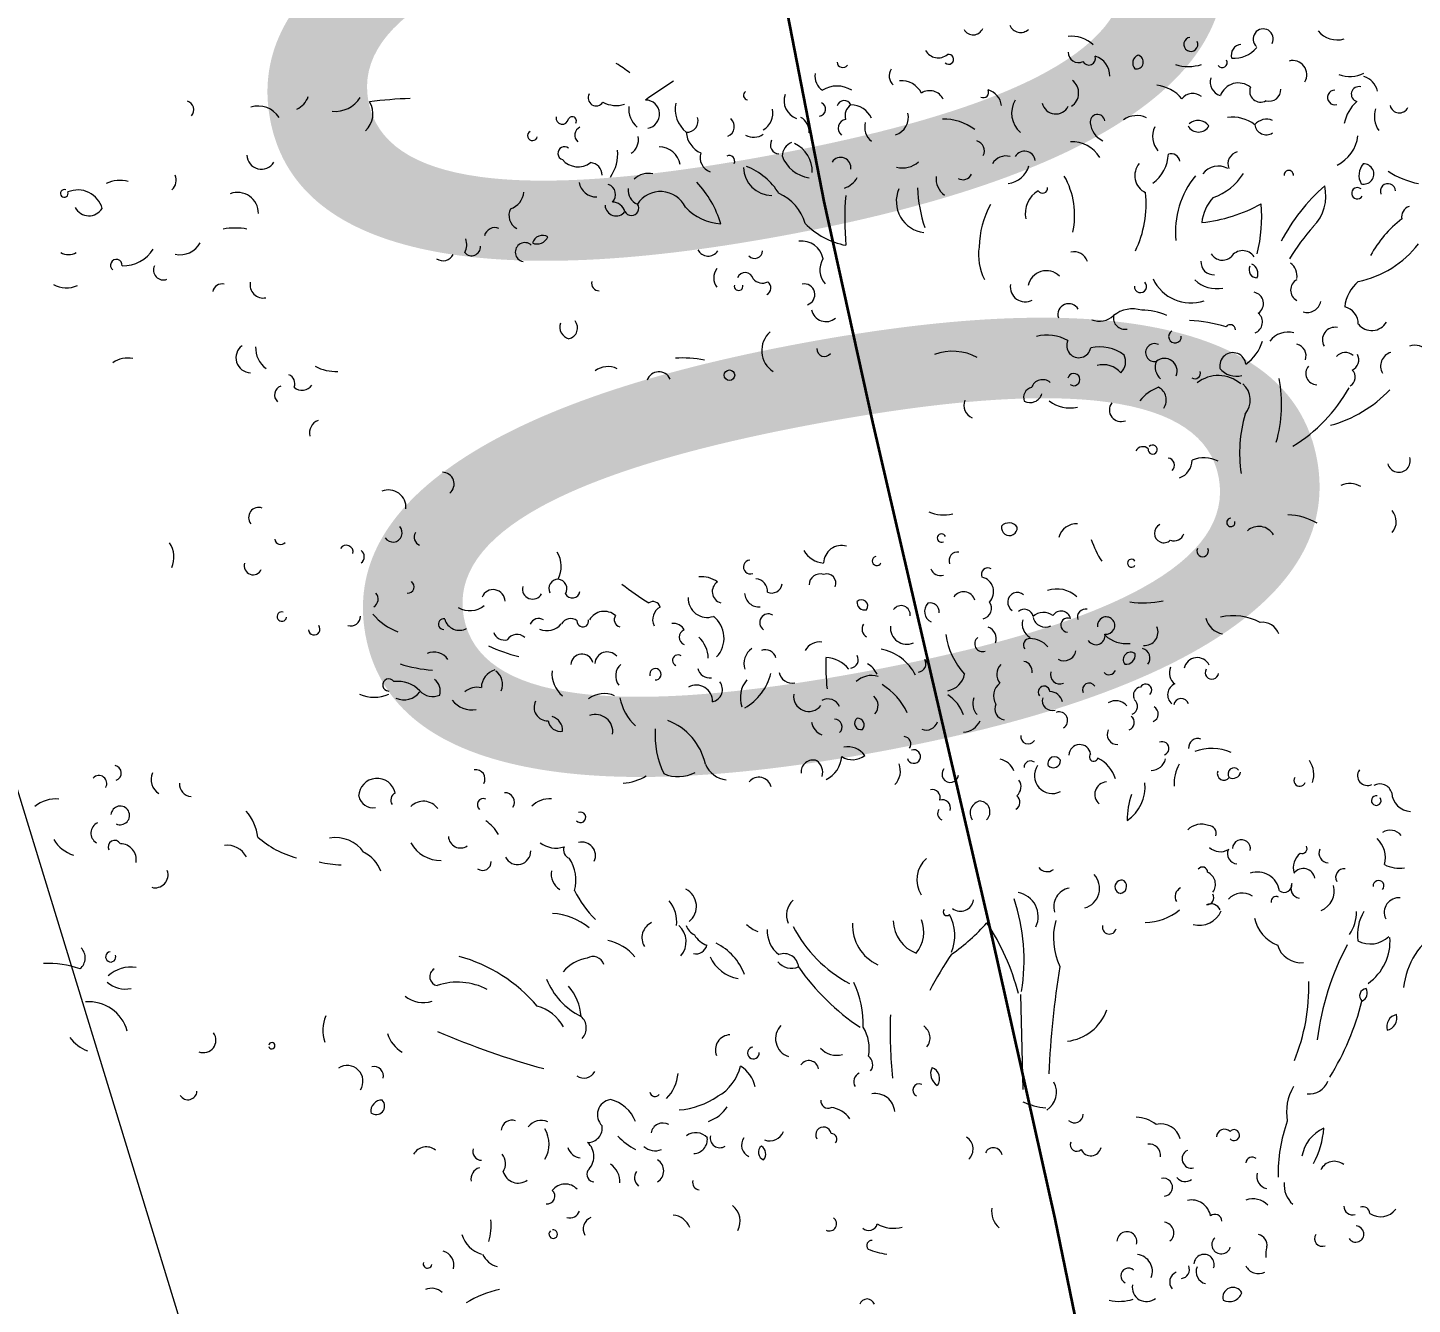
# Model space of a CAD drawing. Header units: millimetres. Extents: x 563604 to 809435, y 2337 to 1331933.
# Drawn here: x 730798 to 732283, y 1268091 to 1269460 of the extents above; entities that cross this region are included whole.
import ezdxf

# ---------------------------------------------------------------- set-up
doc = ezdxf.new("R2010")
doc.units = ezdxf.units.MM
for name, color, linetype, lineweight in [('A-ANNO-DIMS', 211, 'Continuous', 9), ('A-ANNO-DIMS-340', 211, 'Continuous', 9), ('DM CAI-1', 9, 'Continuous', 35), ('ks_caytram-1', 253, 'Continuous', 9), ('MUONG DAT-1', 253, 'Continuous', 9), ('NCD', 7, 'Continuous', 9), ('NCV_TKCS_HIEN TRANG_251226_dwg-1', 253, 'Continuous', 9)]:
    doc.layers.add(name, color=color, linetype=linetype, lineweight=lineweight)
doc.styles.add('Arial_2', font='arial_0.ttf', dxfattribs={"width": 0.9, "height": 1360})
doc.styles.add('Tahoma', font='tahoma_0.ttf', dxfattribs={"width": 0.75, "height": 1000.213374})
doc.dimstyles.new('1_Dim_chi_tiet_khu_đất_1', dxfattribs={"dimscale": 304.8, "dimtxt": 1387.552784, "dimasz": 1.338583, "dimexe": 1.115486, "dimexo": 0.0625, "dimgap": 0.111549, "dimtad": 1, "dimdec": 0, "dimrnd": 5, "dimzin": 0, "dimdsep": 46, "dimtxsty": 'Arial_2', "dimblk1": 'OBLIQUE', "dimblk2": 'OBLIQUE', "dimsah": 1, "dimcen": 0.09, "dimdle": 1.115486, "dimazin": 0, "dimtfac": 1, "dimtdec": 4, "dimtix": 1, "dimtmove": 0, "dimatfit": 3, "dimfxl": 3.346457, "dimfxlon": 1, "dimtvp": 1, "dimtolj": 1, "dimtzin": 0, "dimarcsym": 2})

# ---------------------------------------------------------------- blocks, each defined once
blk = doc.blocks.new('NCV_TKCS_HIEN TRANG_251226_dwg_CX-2645538-TỔNG THỂ_HIỆN TRẠNG KHU ĐẤT')
at = {"layer": 'ks_caytram-1'}
blk.add_line((724156.2, 1293976), (724158.7, 1293874.3), dxfattribs=at)
blk.add_circle((723844.2, 1294640.3), 5.66, dxfattribs=at)
for centre, radius, start, end in [((724105.5, 1295016.4), 11.1, 208.6471, 337.9811), ((724156.4, 1295020.3), 12.4, 201.7871, 313.4261), ((724211.5, 1294971), 32.8, 46.2071, 97.1929), ((724339, 1294995.2), 7.57, 96.8711, 23.9061), ((724416.6, 1295001), 10.8, 333.5701, 229.3201), ((724496.1, 1295026.3), 26.4, 218.7001, 286.0801), ((724068, 1294996.3), 15.6, 209.4331, 309.2701), ((724393.7, 1294983.7), 11.4, 94.5701, 196.3101), ((724385.3, 1295012), 31.7, 265.4751, 320.0371), ((723681, 1294898.3), 86.9, 49.6061, 61.2721), ((723965.8, 1294976.5), 6.21, 183.6601, 323.2101), ((724079.3, 1294979.1), 5.28, 226.7661, 105.434), ((724218.5, 1294986.7), 11, 179.6751, 295.1231), ((724229.5, 1294980.3), 7.3, 208.7641, 16.7461), ((724230, 1294961.2), 22.2, 0.055, 72.985), ((724285.7, 1294975.2), 9.06, 111.8231, 222.4571), ((724280.6, 1294976.3), 7.45, 257.462, 76.818), ((724336.4, 1295016.1), 44.7, 251.9271, 288.3431), ((724372.7, 1294975.6), 5.27, 214.0411, 30.2391), ((724448.2, 1294962.7), 15.1, 329.0171, 104.993), ((723953.3, 1294960.7), 17.4, 169.6981, 237.8311), ((724028, 1294961.3), 12.6, 145.4801, 229.9781), ((724375.1, 1294954.8), 15.3, 163.3251, 252.7421), ((724509.9, 1294994.3), 33.6, 249.0231, 296.0201), ((724518.2, 1294940.1), 21.6, 13.43, 72.597), ((724064.5, 1294504.8), 530.8, 121.8686, 125.7812), ((723864.1, 1294940.6), 4.88, 123.4911, 264.8541), ((723959.7, 1294920.9), 29.6, 58.2441, 122.0259), ((724028.7, 1294932.4), 23.8, 25.8751, 94.9068), ((724058.9, 1294929.3), 16.2, 25.3631, 123.0156), ((724116.3, 1294943.8), 5.84, 244.0581, 26.2091), ((724115.6, 1294926.5), 20.7, 8.7031, 73.398), ((724201.7, 1294943), 17, 302.8131, 52.8761), ((724298.2, 1294911.1), 40.4, 39.506, 83.8789), ((724390, 1294933.2), 20.6, 51.0211, 160.0935), ((724413.8, 1294944.9), 11.7, 158.0211, 300.4211), ((724423.2, 1294946.5), 12.2, 253.7911, 2.7921), ((724493.6, 1294938.2), 7.96, 90.8571, 285.6721), ((724519.2, 1294941.7), 8.13, 74.4601, 253.9191), ((723259.9, 1294925), 9.74, 319.534, 72.627), ((723338.8, 1294902.5), 26.5, 32.4091, 107.2159), ((723371.1, 1294946.2), 22.4, 293.7081, 341.5391), ((723421.4, 1294954.9), 31.6, 263.8771, 327.8131), ((723436.5, 1294920.7), 25.3, 313.3451, 30.6651), ((723516.7, 1294472.7), 464.6, 91.8395, 97.2283), ((723701.2, 1294937.7), 8.53, 149.7621, 327.2941), ((723722.8, 1294961.3), 31.7, 242.8891, 286.4981), ((723760.9, 1294925.6), 24.7, 172.8581, 231.0141), ((723754.1, 1294920.3), 15.2, 279.1731, 89.5688), ((723818.4, 1294926), 32.4, 168.9711, 230.6071), ((723922.8, 1294934.7), 20.1, 160.6951, 250.6951), ((723939.7, 1294925.6), 7.64, 277.4181, 65.3591), ((723967.2, 1294927.1), 7.77, 24.9841, 164.0852), ((723982.5, 1294918.6), 14.4, 125.2501, 195.7141), ((723974.1, 1294905.7), 24.7, 24.445, 89.7772), ((724174.3, 1294921.4), 27.5, 149.6131, 228.9821), ((724194.2, 1294935.5), 15, 193.4781, 333.1061), ((724341, 1294927.6), 14.9, 50.3901, 141.8975), ((724545.1, 1294902.3), 42.3, 131.7773, 169.003), ((724562.6, 1294931.9), 10.2, 193.6891, 333.1631), ((723664.9, 1294916.3), 6.79, 171.0601, 350.2861), ((723675.6, 1294913.1), 4.5, 328.4171, 152.3601), ((723798.4, 1294913.1), 12.2, 267.2501, 16.7051), ((723837.9, 1294907.1), 11.5, 293.2851, 46.9681), ((723870.1, 1294921.4), 20.7, 299.7351, 12.0801), ((723911.9, 1294901.4), 17.8, 355.9241, 60.4921), ((723970.4, 1294905.3), 9.57, 100.3261, 230.0821), ((724016.1, 1294917.1), 20, 287.9131, 12.8681), ((724073.7, 1294859), 56, 53.2861, 91.2271), ((724238.9, 1294912), 7.9, 8.4821, 188.0521), ((724281.1, 1294894.3), 24.5, 65.1501, 125.5112), ((724346.7, 1294898.6), 14.9, 38.3711, 129.8787), ((724383.6, 1294877.7), 39.4, 52.6431, 97.4886), ((724420.2, 1294898.3), 16.6, 67.3731, 139.3805), ((724563.2, 1294918), 27.4, 162.6671, 213.8611), ((723633, 1294897.2), 5.23, 121.2501, 347.9461), ((723687.5, 1294897.8), 9.24, 113.2681, 230.7401), ((723824.2, 1294902.8), 26.4, 184.1001, 246.1541), ((723870.1, 1294913.1), 17.6, 240.7941, 306.2101), ((724008.4, 1294906.5), 19.2, 165.0271, 232.1141), ((724254.4, 1294913.1), 23.4, 185.5311, 245.1761), ((724322, 1294896.4), 24, 154.8381, 220.2951), ((724347.2, 1294913.7), 12.6, 208.0031, 332.2671), ((724419.9, 1294910.6), 12.4, 187.3271, 302.5411), ((723667.3, 1294878.3), 7.1, 51.6591, 251.3911), ((723729.3, 1294893.1), 17.4, 302.4351, 10.5761), ((723768.7, 1294862.4), 22.9, 9.898, 89.6426), ((723897.6, 1294887.3), 9.57, 148.9121, 267.9581), ((723918.5, 1294873.9), 18, 116.0026, 174.8774), ((723899.6, 1294858.7), 33.4, 358.2001, 64.5971), ((724106.9, 1294881.2), 10.7, 330.597, 76.071), ((724211.9, 1294856.6), 34.1, 30.6591, 93.2549), ((724478.5, 1294901.6), 39.9, 295.8001, 353.3941), ((723342.3, 1294877), 15.7, 182.1741, 327.9601), ((723681.8, 1294885.8), 22, 220.2121, 307.3771), ((723681.2, 1294877.7), 43.2, 324.6901, 5.4431), ((723828.7, 1294873.7), 16, 161.9831, 251.4191), ((723844, 1294870.1), 5.84, 334.0601, 116.2105), ((723934.8, 1294888.3), 36.5, 200.4711, 261.9441), ((723963.4, 1294862.8), 11.1, 351.5401, 146.2302), ((724029.6, 1294889.7), 27, 256.9621, 310.0921), ((724140.7, 1294858.8), 16.7, 74.6391, 150.3893), ((724160.6, 1294869.1), 11.5, 7.3621, 149.1325), ((724273.4, 1294879.6), 41.6, 306.6961, 357.2171), ((724317.5, 1294868), 9.9, 10.3021, 105.0235), ((724392.1, 1294867.1), 13.3, 104.9581, 202.1821), ((723237.7, 1294849.3), 13.2, 310.7311, 25.3501), ((723694.1, 1294855), 13.4, 359.807, 85.4852), ((723757.2, 1294835.3), 21.5, 76.6041, 134.7135), ((723889.8, 1294863.5), 30.4, 180.6571, 269.6131), ((723836.3, 1294797.4), 71.8, 31.82, 68.476), ((724086.8, 1294850.8), 21, 172.5631, 235.6321), ((724094.6, 1294860.3), 10.3, 239.7091, 334.7691), ((724139.9, 1294872.2), 26.5, 276.8991, 344.1011), ((724129.8, 1294812), 84.6, 347.4501, 29.6741), ((724299.1, 1294854.4), 20.2, 139.7301, 244.7301), ((724416.3, 1294794.4), 93.8, 140.3911, 185.8031), ((724368.6, 1294843.1), 21.5, 62.2841, 141.5218), ((724341.6, 1294890.9), 63.8, 289.6511, 327.4561), ((724444, 1294854.9), 5.05, 354.4941, 185.7761), ((724537.9, 1294854.7), 18.6, 139.1751, 209.0781), ((724524.5, 1294856.1), 10.8, 254.4951, 93.7583), ((724601.3, 1294936.3), 92.3, 236.7081, 258.6021), ((723130.8, 1294835.3), 4.09, 67.8491, 22.4211), ((723145.3, 1294811.8), 27.2, 15.4551, 113.0828), ((723190.6, 1294816.1), 33.2, 74.7771, 116.3763), ((723701.5, 1294850.4), 18.9, 190.0731, 271.2531), ((723710.8, 1294834.1), 11.3, 314.018, 72.733), ((723751.8, 1294838.9), 16.4, 174.6291, 247.5671), ((723726.6, 1294769.9), 113.2, 16.8731, 43.1951), ((723959.4, 1294864.6), 25, 289.4911, 330.3901), ((724056.9, 1294826.8), 33.8, 156.9371, 262.8231), ((724188.2, 1294845.8), 142.4, 181.8611, 199.2841), ((724180, 1294841.1), 5.46, 212.5131, 4.6271), ((724618.5, 1294688), 206.4, 131.1993, 152.2803), ((724436.8, 1294832.6), 47, 315.5731, 13.1941), ((724517.6, 1294835.5), 6.06, 48.9271, 327.6031), ((724550.4, 1294837.6), 8.11, 2.5721, 201.8881), ((723316.7, 1294814.1), 22.3, 359.3041, 110.6981), ((723603.3, 1294838.5), 20.5, 286.8101, 355.2721), ((723719, 1294812.3), 13.6, 15.2611, 91.2716), ((723770.3, 1294807.7), 29.6, 25.8201, 146.9871), ((723877, 1294789.4), 50.2, 15.698, 66.099), ((724290.5, 1294807.2), 322.7, 175.3711, 184.8991), ((724189.4, 1294814), 28, 120.0221, 192.3231), ((724174.1, 1294824.4), 117, 334.2551, 5.7651), ((724394.6, 1294800.2), 44, 135.9157, 175.1071), ((724332.9, 1294970.4), 167.4, 276.1581, 299.1631), ((724251.3, 1294810.4), 163.7, 345.9171, 4.8261), ((723157.3, 1294828.1), 16.8, 208.2381, 327.6251), ((723623.9, 1294811.9), 16.2, 154.3931, 240.9281), ((723722.7, 1294823.1), 11.9, 182.7961, 322.4251), ((723739.1, 1294819.4), 7.77, 206.6451, 34.1361), ((723838, 1294858.8), 56.1, 222.9891, 266.8791), ((724212.3, 1294775.6), 100.4, 151.4601, 178.7729), ((724576.7, 1294810.2), 11.7, 108.1801, 191.5781), ((723314.1, 1294723.4), 74.8, 80.2478, 100.0224), ((723592.6, 1294787), 11.6, 67.6221, 165.7813), ((723985.1, 1294862.2), 84.1, 224.7401, 258.9291), ((724640.9, 1294647.1), 228.9, 138.1588, 148.9664), ((724641.8, 1294708.7), 125.3, 127.6781, 151.3893), ((723255.1, 1294793.8), 24.3, 257.4351, 332.0831), ((723546.1, 1294780.3), 16.4, 329.4391, 22.0341), ((723624.8, 1294772.2), 10.3, 48.3921, 258.7481), ((723644, 1294778.6), 11.7, 61.7421, 162.1313), ((723637.8, 1294793.9), 12.8, 246.9371, 336.9371), ((723921.6, 1294760.9), 23.3, 10.2881, 97.0428), ((724495.4, 1294849.8), 111.5, 281.9791, 321.9471), ((723135.3, 1294786.1), 16.4, 239.3721, 300.8981), ((723186.6, 1294758.2), 6.29, 355.0201, 233.1781), ((723193.8, 1294796.1), 38.4, 268.6031, 327.8121), ((723537.1, 1294775.1), 12.1, 234.8761, 333.4651), ((723567.6, 1294777.9), 9.45, 219.2561, 4.6181), ((723821.3, 1294780.4), 12.3, 207.2921, 326.9511), ((723871.2, 1294774), 8.4, 223.4461, 358.8981), ((723963.7, 1294753.2), 22.6, 148.3451, 221.4511), ((724170.1, 1294769.5), 58.8, 171.9431, 206.6511), ((724213.6, 1294757.5), 15.3, 18.6661, 102.8878), ((724372.9, 1294777.6), 13.9, 210.7751, 311.5531), ((724394.5, 1294759.3), 14.6, 32.7741, 147.4956), ((723237, 1294753.1), 10.6, 154.2331, 291.4561), ((723844.1, 1294744.7), 16.8, 143.4551, 216.8151), ((723861.1, 1294741.7), 8.76, 12.9891, 159.6509), ((724184, 1294732.5), 19.9, 45.3741, 168.2938), ((724363.2, 1294761.5), 13.4, 175.3711, 274.8991), ((724409.8, 1294753.3), 8.42, 152.7491, 272.4631), ((724399.9, 1294749.3), 11.1, 336.8321, 65.5151), ((724436.5, 1294747.1), 16.4, 348.6741, 55.1961), ((723133.2, 1294764.8), 30.7, 242.9291, 292.3641), ((723299.7, 1294728.4), 9.77, 74.4251, 170.7851), ((723344.3, 1294737.4), 14.3, 168.9781, 281.2901), ((723704.3, 1294738.9), 8, 165.2271, 270.7901), ((723854, 1294735.8), 4.6, 166.0991, 14.1711), ((723879.6, 1294752.2), 13.1, 220.4941, 295.5861), ((723880.9, 1294733.9), 7.74, 295.1151, 55.6251), ((723924.3, 1294726.8), 11.5, 287.6041, 100.7373), ((724161.5, 1294735.2), 16.2, 171.7231, 297.4731), ((724285, 1294735.5), 6.56, 178.3611, 45.5091), ((724339, 1294762.8), 44.9, 205.3791, 288.4941), ((724367.2, 1294768.5), 35.4, 227.2471, 280.0151), ((724458.7, 1294731.6), 12.7, 118.5781, 241.6921), ((724544.3, 1294709.5), 40.5, 129.5627, 173.8219), ((724404.6, 1294717.2), 12.3, 303.294, 79.596), ((723947.8, 1294713.7), 15.9, 192.2461, 309.6661), ((724208, 1294705.4), 11.6, 28.7811, 197.1561), ((724276.4, 1294679.7), 31.8, 71.8361, 129.4189), ((724288.3, 1294651.9), 58.1, 64.7371, 91.9938), ((724403.3, 1294697.3), 12.5, 292.2081, 50.1171), ((724463.5, 1294722.9), 15.3, 254.5741, 346.6291), ((724499.3, 1294695.1), 19.3, 359.383, 75.698), ((723675, 1294691.8), 12.7, 159.6881, 256.7261), ((723669.4, 1294691.1), 11.9, 283.1661, 38.2241), ((724240.8, 1294721.1), 22.8, 249.2811, 312.5551), ((724268.2, 1294701.9), 12.3, 168.7531, 281.5171), ((724329.9, 1294534.1), 165, 73.508, 87.3085), ((724381.3, 1294688.9), 5.6, 0.7071, 142.6917), ((724493.8, 1294678), 13.7, 79.4121, 209.1831), ((724532.9, 1294706.7), 18.5, 219.5651, 329.1771), ((723905.5, 1294666.8), 26.7, 131.8441, 237.4541), ((724185, 1294638.7), 44.6, 60.2911, 104.789), ((724218.9, 1294672.1), 13, 155.7191, 349.2511), ((724322, 1294681.8), 6.8, 118.8051, 3.3561), ((724370.1, 1294691.2), 48, 305.6731, 342.5431), ((724443.3, 1294662), 24.6, 75.7091, 142.9188), ((723330.9, 1294659), 16, 125.7541, 268.7211), ((723363.4, 1294669.6), 27.4, 177.3311, 233.8651), ((723946.1, 1294668.5), 8.16, 176.6441, 321.5521), ((724083.5, 1294610.5), 55.5, 61.5251, 110.3748), ((724241.3, 1294627.5), 43.3, 52.7791, 102.8133), ((724252.3, 1294654.8), 16.7, 314.9001, 25.3541), ((724300, 1294664.6), 9.56, 63.3561, 282.6631), ((724384.1, 1294650.4), 14.1, 7.4051, 191.0471), ((724449.9, 1294661.2), 12.7, 339.6881, 76.726), ((724504.7, 1294652.4), 12.3, 47.1221, 140.3025), ((724507.1, 1294656.7), 12, 294.2361, 29.1651), ((724558.2, 1294649.9), 15.7, 108.1391, 208.5281), ((724579, 1294652.5), 19.9, 42.9151, 106.3072), ((723199.3, 1294629.5), 29.2, 80.2231, 123.8259), ((723422.5, 1294693.8), 49.5, 242.5971, 272.0651), ((723713.8, 1294626.7), 22.8, 64.3971, 126.753), ((723794.2, 1294547.7), 111.1, 77.9401, 94.1596), ((724245.1, 1294626.5), 25.1, 40.9411, 105.4747), ((724317.5, 1294649), 16.7, 157.5461, 229.2051), ((724310.7, 1294644.8), 13.6, 338.1001, 129.4012), ((724388, 1294662.3), 23.1, 219.3301, 284.0711), ((724474.3, 1294642.2), 12.1, 138.9631, 269.2311), ((724505, 1294638.2), 10.4, 297.8991, 47.1801), ((723367.8, 1294631.3), 10.3, 338.163, 67.345), ((723768.5, 1294630.8), 13.2, 24.2401, 161.2368), ((724180.1, 1294622.8), 12.7, 50.7461, 160.5725), ((724213.5, 1294635.6), 6.54, 231.2491, 165.8879), ((724343.4, 1294642.4), 5.91, 236.1841, 17.8271), ((724368.5, 1294602.9), 37, 49.4001, 128.1417), ((724379.7, 1294613.6), 23, 319.1621, 48.9991), ((724284.4, 1294609.5), 151.9, 344.3431, 10.2961), ((723366.2, 1294619.2), 9.93, 109.5211, 228.1291), ((723385.9, 1294636.7), 12.6, 227.4551, 326.2371), ((724170.5, 1294616.4), 10.9, 102.8261, 200.8421), ((724166.7, 1294624.1), 13.1, 241.1741, 343.8551), ((724319.2, 1294585.8), 44.1, 109.6555, 142.2893), ((724297.1, 1294613.7), 15.5, 326.3291, 62.0141), ((724357.8, 1294711.4), 173, 301.6341, 330.7191), ((724452.6, 1294718.9), 137.2, 285.2801, 316.6211), ((724110.1, 1294608), 14.5, 157.5151, 247.5151), ((724209.4, 1294642.1), 36.9, 232.8911, 282.3211), ((724264, 1294603), 12.4, 142.5591, 292.5211), ((723407.7, 1294578.6), 13.9, 109.0041, 195.1211), ((724543.5, 1294556.7), 152.2, 164.0211, 188.2201), ((724287.6, 1294555), 8.66, 47.9251, 151.2682), ((724298.1, 1294560.5), 4.83, 168.5521, 138.5884), ((724313.7, 1294543.7), 7.78, 313.302, 83.837), ((724320.2, 1294549.2), 20.1, 289.6371, 0.1971), ((724353, 1294515), 36.6, 65.3881, 110.3022), ((724562.1, 1294548.4), 12.2, 194.3411, 17.8201), ((723536.4, 1294523.7), 12.5, 308.2941, 90.5566), ((723478.4, 1294498.4), 18.9, 355.8071, 111.5234), ((724509.7, 1294502.2), 21.9, 58.0291, 116.2146), ((723339.3, 1294487.7), 10.8, 69.3311, 218.4331), ((724073.7, 1294528.1), 37.7, 245.1451, 285.1831), ((724381.9, 1294482.4), 4.46, 92.0351, 14.4941), ((724442.3, 1294427.7), 62.7, 59.154, 89.2249), ((724541.7, 1294483.3), 17.6, 318.3501, 41.9201), ((723483.2, 1294471.3), 9.97, 214.1081, 42.4731), ((723515.4, 1294466.7), 9.38, 149.6881, 247.4511), ((724071.6, 1294465.6), 4.51, 20.1141, 296.5541), ((724144.4, 1294476.8), 8.47, 168.5671, 4.0731), ((724144, 1294470.9), 11, 36.3491, 136.2911), ((724216.3, 1294461.5), 19.4, 86.3559, 165.5889), ((724310.1, 1294470.8), 10.2, 115.1331, 312.5171), ((724320.9, 1294474), 11.4, 250.2121, 339.6091), ((724411.8, 1294459.9), 18.2, 30.2511, 131.837), ((723219.6, 1294445.1), 28.8, 337.0901, 32.7071), ((723362.9, 1294465.1), 6.37, 187.1921, 319.6801), ((723433.2, 1294450.6), 7.35, 346.6441, 148.387), ((723964.4, 1294438.4), 19.2, 74.0371, 178.2873), ((724336.2, 1294499.6), 109.9, 198.8131, 212.3851), ((724351.7, 1294451.7), 6.2, 154.4341, 25.8361), ((723333.4, 1294435.8), 9.56, 163.1231, 336.0341), ((723444.1, 1294445.6), 8.49, 308.0131, 52.2571), ((723634.8, 1294435), 29, 332.2401, 32.4351), ((723866.7, 1294434.6), 7.51, 95.8471, 290.4131), ((723947, 1294465.4), 26.6, 209.6721, 266.0481), ((724002.2, 1294441), 4.86, 103.6991, 336.1801), ((724088.6, 1294441.6), 8.99, 78.8801, 202.8121), ((724275.4, 1294438.6), 4.32, 31.2311, 329.0391), ((723814, 1294394.9), 29.3, 53.7571, 95.4655), ((723941.4, 1294415.4), 11.8, 71.2971, 180.0476), ((723948.4, 1294417.2), 9.98, 337.0001, 108.2899), ((724070.4, 1294436.2), 10.9, 200.0191, 287.1201), ((724121.3, 1294426.7), 7, 57.8911, 205.6441), ((724111.5, 1294408.1), 16, 315.551, 77.24), ((723499.4, 1294413.3), 6.71, 263.2711, 57.0341), ((723590.8, 1294397.5), 12.8, 1.9901, 157.669), ((723633.1, 1294411), 10.9, 166.4171, 331.3531), ((723660.6, 1294411.4), 10.1, 90.8891, 206.1681), ((723659.8, 1294411.4), 10.1, 327.146, 86.2537), ((723675.7, 1294409.7), 8.34, 207.0431, 349.4861), ((724053.7, 1294856.9), 547.7, 233.5921, 237.2881), ((723838.1, 1294408.2), 12.4, 122.9491, 254.3831), ((723871.4, 1294408.5), 13.6, 355.828, 84.9117), ((723889.4, 1294417.9), 11.3, 246.7501, 353.0101), ((724095.3, 1294395.6), 12.5, 16.5781, 146.6302), ((724195.4, 1294379.6), 31.4, 47.4521, 108.6284), ((723457.7, 1294400.2), 9.7, 302.1641, 40.6121), ((723565.7, 1294411.8), 24.1, 239.1891, 310.2281), ((723762.2, 1294389.4), 8.08, 16.1801, 124.1272), ((723820.2, 1294400.7), 20.2, 177.0321, 289.4981), ((723875.7, 1294407.1), 15.3, 182.8551, 275.5871), ((723985.7, 1294392.8), 6.75, 323.2321, 133.7702), ((723989.1, 1294396.7), 8.19, 173.3471, 283.6551), ((724028.3, 1294383.3), 9.83, 353.3781, 145.7791), ((724066.2, 1294386.9), 12.7, 136.4801, 242.7151), ((724059.6, 1294386.3), 9.69, 355.8581, 105.8355), ((724113.8, 1294390.1), 11.4, 282.3781, 36.7811), ((724153, 1294396.8), 10.4, 50.3181, 237.4441), ((724288.3, 1294492.6), 96.5, 261.2441, 282.6061), ((723364.1, 1294381.4), 5.06, 71.1531, 351.0461), ((723438.3, 1294381.4), 10.1, 251.0471, 2.9641), ((723508.5, 1294421.9), 60.1, 218.9571, 250.6901), ((723537.7, 1294373.3), 5.64, 78.7681, 270.0781), ((723554.4, 1294382.8), 16.1, 194.4601, 299.4121), ((723639.7, 1294369), 10.3, 59.6621, 154.8118), ((723673.8, 1294367.9), 11.3, 52.4641, 150.4221), ((723709.9, 1294368.6), 18.4, 49.1831, 149.2685), ((723728.7, 1294378.1), 8.08, 146.1441, 254.0921), ((723777.1, 1294378.1), 15.3, 117.7041, 205.6981), ((723808.7, 1294358.3), 29.7, 317.0891, 51.9791), ((723885.9, 1294375), 9.3, 59.3921, 235.4071), ((724160.4, 1294379.8), 9.52, 9.8131, 131.1508), ((724181.1, 1294369.4), 16.5, 53.0801, 133.2173), ((724183.2, 1294384.2), 14, 196.3291, 293.5381), ((724199.8, 1294376.8), 10.5, 13.5871, 146.6667), ((724207.1, 1294372.3), 7.56, 67.4121, 266.8681), ((724226.1, 1294380.8), 8.71, 78.5091, 197.7891), ((724248.2, 1294371.8), 9.27, 261.7261, 188.5441), ((724377.3, 1294385.4), 22.9, 194.6321, 259.3341), ((724384.7, 1294321.3), 61, 62.1011, 103.1777), ((723398.8, 1294367.9), 6.25, 185.9931, 37.8841), ((723602.8, 1294368.3), 12.1, 198.7631, 284.9021), ((723648.3, 1294386.7), 20.4, 247.3711, 319.6871), ((723686.9, 1294376.5), 6.25, 176.2071, 14.4541), ((723784.5, 1294361.3), 12.7, 27.3771, 99.7615), ((723798.5, 1294359.3), 8.3, 109.7901, 250.4801), ((723995.9, 1294368.1), 9.54, 147.8121, 240.5281), ((724034.4, 1294369.3), 17.6, 174.5281, 293.6871), ((724117.2, 1294357.7), 13.2, 340.722, 69.582), ((724174.9, 1294373.6), 16.8, 164.9491, 240.0821), ((724289.3, 1294364.9), 14.5, 265.7881, 22.8071), ((724415.2, 1294355.7), 19.6, 21.7761, 95.6348), ((723656.3, 1294503), 168.6, 245.2771, 256.9421), ((723616.3, 1294349.9), 12.4, 46.4041, 147.2848), ((723790.7, 1294336.5), 30.7, 0.8811, 47.8441), ((723940.9, 1294336.3), 17.9, 82.7978, 150.6025), ((724155.7, 1294374.1), 80.5, 188.5281, 222.4341), ((724115.5, 1294352.1), 8.31, 125.5611, 291.3111), ((724166.3, 1294351), 6.88, 88.4621, 218.6771), ((724166.1, 1294332.2), 25.7, 40.836, 89.0318), ((724237.3, 1294361), 9.74, 212.2721, 9.1111), ((724269.7, 1294385.3), 32.9, 226.2861, 277.1141), ((723527.2, 1294325.4), 18, 33.0031, 113.8683), ((723686, 1294329.4), 11.9, 14.0271, 177.1229), ((723713.2, 1294330), 13.5, 42.0011, 175.1374), ((723788.9, 1294334.5), 5.81, 52.9041, 249.2581), ((723878.9, 1294331), 19.3, 123.1131, 198.5781), ((723882.9, 1294334.4), 11.5, 14.1721, 112.9692), ((724199.5, 1294329.5), 252, 178.2301, 185.8591), ((723946.6, 1294304.4), 33, 38.946, 88.1935), ((723973.3, 1294335.2), 9.05, 277.6991, 29.4411), ((723996.8, 1294294.6), 52.8, 27.002, 78.974), ((724045.8, 1294330.9), 9.1, 278.1351, 29.0051), ((724036.7, 1294318.4), 24, 352.4031, 44.7351), ((724203, 1294346.9), 12.9, 240.6301, 350.0431), ((724274.4, 1294335.2), 7.95, 51.5401, 218.7321), ((724269.5, 1294340.1), 9.91, 262.3001, 7.9721), ((724284.9, 1294337), 10.3, 319.869, 77.269), ((724345.8, 1294323.2), 14.2, 25.6951, 168.8253), ((723537.6, 1294481), 157.5, 252.7511, 265.6101), ((723598.3, 1294304.8), 20.2, 106.5313, 178.9292), ((723583.5, 1294309), 17.3, 335.6511, 54.1051), ((723685.6, 1294320.7), 31.8, 175.5451, 229.9641), ((723738.5, 1294317.8), 16.4, 131.3341, 217.5141), ((723764.8, 1294319.5), 6.08, 267.4911, 195.4631), ((723822.7, 1294328.3), 12.6, 191.1201, 279.7591), ((723832, 1294334.1), 58.1, 299.5461, 346.4311), ((723911.1, 1294324), 13.9, 189.9671, 282.9241), ((723979.5, 1294309), 25.3, 24.8191, 59.4261), ((724074.4, 1294323.7), 22.2, 280.4201, 349.8501), ((724145.9, 1294319.3), 15, 134.7601, 219.1511), ((724158.1, 1294322.7), 10.8, 351.623, 80.701), ((724198.4, 1294319.1), 9.94, 161.4631, 293.7861), ((724251.3, 1294326.5), 7.49, 223.9341, 336.9501), ((724330.6, 1294320.9), 14.7, 155.2571, 233.0861), ((724361.6, 1294321.4), 7.19, 151.0821, 352.3211), ((723478.8, 1294308.1), 6.52, 32.9401, 269.2231), ((723488.4, 1294279), 32.9, 43.5531, 97.1183), ((723518.8, 1294301.6), 15.3, 343.2831, 53.8571), ((723573.7, 1294284.8), 20.8, 77.9391, 130.4021), ((723808.7, 1294290.5), 17.4, 358.7481, 118.8669), ((723823.4, 1294303.1), 13.3, 281.4111, 38.4081), ((723886.2, 1294294.2), 30.4, 140.1541, 198.3451), ((723996.9, 1294293.3), 24.9, 74.5961, 132.4622), ((723967.9, 1294245.5), 74.6, 26.0831, 57.4541), ((724144.4, 1294296.2), 17, 126.7251, 210.9251), ((724181.6, 1294300.5), 6.28, 5.0971, 218.7721), ((724229.9, 1294303.1), 7, 31.0861, 206.4011), ((724285.8, 1294297.3), 8.41, 95.2141, 207.8341), ((724290.6, 1294302.5), 6.42, 314.5621, 149.9545), ((724326.7, 1294297.5), 12.6, 112.4411, 229.8851), ((723463, 1294333), 38.2, 245.9451, 294.3251), ((723494.9, 1294314.1), 22, 247.6361, 321.8761), ((723526.1, 1294314.9), 19.2, 223.7991, 292.6951), ((723568, 1294308), 26.6, 217.5961, 279.9311), ((723649.1, 1294284.1), 14.5, 152.8011, 272.0201), ((723710, 1294271), 27.8, 66.6371, 127.3194), ((723781.8, 1294305.4), 56.3, 191.3431, 227.0361), ((723929.3, 1294295.9), 16.3, 171.9501, 322.4551), ((723949.7, 1294279.4), 13.7, 23.5641, 117.8258), ((723990.2, 1294286), 13.4, 318.5011, 48.5011), ((724057.2, 1294263.3), 40.1, 18.7321, 58.1191), ((724121.6, 1294287.8), 16.5, 157.2961, 224.2131), ((724190.6, 1294291.4), 10.9, 164.6011, 285.6701), ((724187.7, 1294287.2), 13.8, 11.174, 89.4857), ((724258.6, 1294275.8), 15.4, 39.2761, 122.0689), ((724272.4, 1294285.2), 9.31, 293.9541, 50.0571), ((724328.7, 1294285.5), 8.07, 17.9731, 170.4699), ((723700.5, 1294257.8), 18.6, 352.0701, 109.6221), ((724140.7, 1294282.5), 11.9, 155.5511, 260.8631), ((724197.6, 1294269.9), 9.3, 301.3821, 108.9211), ((724270.1, 1294267.7), 8.31, 289.2851, 53.4911), ((724295.4, 1294277), 8.65, 291.1251, 60.9751), ((723663, 1294271.8), 13.5, 189.3691, 279.8261), ((723649.9, 1294259.3), 15.4, 357.0591, 74.285), ((723859.3, 1294253.9), 94.9, 175.7651, 205.5841), ((723754.8, 1294209.1), 65.1, 12.431, 69.042), ((723948.9, 1294270.7), 16.9, 188.9171, 250.9641), ((723956.6, 1294263), 8.4, 313.446, 88.8985), ((723985.2, 1294267), 6.84, 124.2221, 284.9351), ((723981.1, 1294265.1), 7.51, 320.637, 88.5199), ((724055, 1294272.8), 13.1, 250.1511, 340.1511), ((724093.6, 1294278.7), 21.5, 274.4161, 334.8711), ((724259.9, 1294254.9), 10.7, 152.1701, 273.5701), ((724030.8, 1294244.8), 7.87, 325.526, 83.6334), ((724164.5, 1294252.7), 7.94, 170.5471, 327.6481), ((724308.3, 1294240), 7.26, 290.8681, 114.6425), ((724346.6, 1294240.5), 10.1, 71.0021, 183.0061), ((723934.3, 1294233.9), 30.5, 296.6241, 355.0711), ((723976.1, 1294249.3), 21.4, 237.6251, 307.8511), ((723971.1, 1294219.4), 22.3, 35.6531, 101.0142), ((724041.9, 1294231.3), 7.22, 197.3071, 109.8328), ((724192.8, 1294223.7), 7.31, 29.4781, 196.0311), ((724219.9, 1294232.3), 11.8, 8.7311, 176.9933), ((724234.9, 1294230.8), 4.68, 134.4431, 346.3341), ((724361.5, 1294188.8), 51.2, 66.0281, 110.9685), ((723183.9, 1294213.6), 8.06, 287.853, 80.59), ((723572.3, 1294207.4), 9.68, 329.0691, 100.5916), ((723843.7, 1294233.6), 27.4, 202.6351, 263.8961), ((723933.7, 1294214.8), 12.7, 70.9021, 186.6891), ((723928.9, 1294214.4), 15.3, 343.2821, 53.8571), ((724006, 1294215.9), 21.5, 316.8351, 20.8151), ((724081, 1294212.4), 8.89, 139.9781, 353.8941), ((724131.1, 1294209.5), 19.1, 19.9681, 79.831), ((724167, 1294219.7), 6.87, 51.4541, 181.9521), ((724190.3, 1294210.7), 19.1, 144.9931, 297.9721), ((724191.5, 1294227), 7.73, 222.8301, 2.6791), ((724219.9, 1294193.8), 40.8, 19.4711, 61.5281), ((724296.6, 1294232.1), 15.7, 269.1351, 347.4471), ((724363.3, 1294202.1), 42.3, 150.2031, 183.2821), ((724374.4, 1294212.9), 7.05, 158.8261, 324.2221), ((724385.2, 1294212.7), 6.37, 38.4521, 217.5711), ((724444.7, 1294211.8), 26.2, 341.3771, 35.1541), ((724528.4, 1294210.8), 10.6, 144.9571, 296.5151), ((723168, 1294202.5), 8.42, 328.8661, 137.667), ((723241.8, 1294206.6), 17.9, 156.1311, 237.5361), ((723267.9, 1294201.7), 13.5, 175.6181, 265.1261), ((723466.3, 1294188.1), 19.8, 11.9661, 178.1022), ((723726.8, 1294255.6), 53, 273.6991, 301.8701), ((723789.3, 1294247.7), 38, 245.9091, 298.1801), ((723875.7, 1294195.6), 13.5, 13.3081, 140.1777), ((724144.6, 1294198.8), 12.3, 309.3431, 35.7391), ((724249.4, 1294190.7), 13.4, 94.1691, 229.2311), ((724246, 1294198.9), 43.9, 304.4211, 5.2941), ((724384, 1294216.6), 8.7, 243.7081, 345.4501), ((724455.8, 1294205.6), 6.28, 147.4701, 339.6701), ((724541.8, 1294188.7), 13.2, 16.6031, 118.9074), ((723122.2, 1294149), 36.8, 85.6917, 128.4329), ((723462.2, 1294192.3), 16, 193.0481, 278.2051), ((723489.6, 1294184.5), 8.63, 117.3181, 212.4411), ((723580.4, 1294179.6), 6.59, 67.9911, 230.3501), ((723603.5, 1294182.4), 10.1, 326.7091, 93.0506), ((723651.3, 1294158.6), 27.3, 85.9307, 134.788), ((724061.5, 1294187.2), 8.71, 342.5501, 101.6947), ((724147, 1294182.4), 8.75, 299.4271, 52.0471), ((724355.5, 1294163.7), 84.7, 161.4361, 180.6531), ((724537.8, 1294184), 5.17, 79.3711, 33.5181), ((724575.5, 1294193.5), 21.1, 182.7491, 267.5201), ((723190.8, 1294168.1), 10, 244.2441, 174.139), ((723285.2, 1294138), 53.6, 7.3591, 40.4111), ((723516, 1294164.1), 19.2, 36.3981, 135.075), ((723684.4, 1294166.1), 5.68, 220.2861, 111.9134), ((724075.1, 1294170.4), 7.68, 147.4411, 246.2291), ((724072.3, 1294176), 8.98, 343.5791, 106.6925), ((724115.4, 1294170.7), 13.1, 99.0481, 213.2971), ((724111.9, 1294171.9), 11.7, 313.958, 83.1827), ((723171.2, 1294149.2), 11.9, 114.0641, 240.1791), ((723560.1, 1294127.6), 41.5, 29.0731, 56.6171), ((724350.4, 1294137.3), 21.4, 69.2961, 133.592), ((724358, 1294149), 8.34, 340.301, 89.9546), ((723153.4, 1294163.5), 40.1, 212.1521, 251.5391), ((723184.9, 1294134.3), 7, 30.6711, 206.8211), ((723405.7, 1294220.6), 101.3, 228.3401, 255.1431), ((723421.5, 1294106.9), 37.5, 34.9171, 99.3755), ((723555.7, 1294146.1), 12.9, 183.3671, 303.7721), ((724393.3, 1294132.5), 9.59, 348.7821, 178.0694), ((724518.9, 1294122.6), 28.8, 345.5201, 46.0331), ((724552.7, 1294136.9), 15.4, 39.2761, 122.0688), ((723190.8, 1294120.6), 17.2, 350.541, 89.3386), ((723305.8, 1294113.3), 22.8, 26.9521, 98.0272), ((723435.9, 1294095.8), 36.5, 20.1721, 63.3641), ((723534.6, 1294156.2), 36.5, 208.8441, 270.6691), ((723616.8, 1294129.6), 14.2, 206.7601, 1.5821), ((723658.1, 1294161.2), 28.1, 232.6241, 287.9141), ((723675.7, 1294131.2), 9.54, 159.5791, 249.5791), ((723686, 1294125), 14.5, 335.3041, 104.5768), ((724370.6, 1294145.7), 16.5, 225.9201, 301.6701), ((724389.6, 1294127.3), 11.3, 156.7501, 263.0101), ((724469.1, 1294111.8), 20.2, 129.2231, 195.9951), ((724458.1, 1294132.7), 5.53, 251.0571, 28.0121), ((724486.5, 1294127.5), 10.1, 153.7481, 269.7371), ((723436.5, 1294262.6), 147.9, 257.4111, 266.6001), ((723579.5, 1294118.2), 9.11, 233.6191, 3.2511), ((723638.6, 1294098.9), 41, 343.9671, 34.6271), ((724075.7, 1294099.2), 30.5, 131.6861, 212.3241), ((724184.9, 1294119), 11.2, 217.0471, 306.9621), ((724351.4, 1294107.2), 5.56, 359.2461, 144.1528), ((724459.6, 1294098.6), 12.6, 9.6551, 142.5431), ((724562.4, 1294145.7), 34.1, 242.8201, 279.5051), ((723228.3, 1294104.3), 13.8, 254.1601, 19.8051), ((723672.1, 1294105.1), 19.1, 168.9411, 239.2541), ((724219.3, 1294089.8), 21.8, 285.8861, 42.9661), ((724264.7, 1294091.5), 7.1, 65.6341, 257.7661), ((724262.4, 1294092.2), 7.75, 276.0431, 47.3571), ((724351.3, 1294094.2), 14.1, 323.57, 66.187), ((724410.3, 1294083.3), 24.1, 9.3771, 108.3663), ((724503.3, 1294101.8), 9.03, 83.3401, 209.5501), ((724540.3, 1294092.5), 5.8, 317.7371, 185.6621), ((723785.1, 1294140.9), 119.6, 206.4311, 224.9141), ((723788.1, 1294070.6), 20.7, 308.4211, 62.9041), ((724149.2, 1294059.7), 26.1, 334.851, 79.93), ((724212, 1294070.3), 20.1, 100.2821, 197.3301), ((724332.5, 1294081), 10.4, 115.9041, 210.1601), ((724356.4, 1294079.8), 7.32, 266.2971, 32.0471), ((724394.1, 1294065.5), 19.4, 55.7461, 139.3861), ((724439.1, 1294094), 8.44, 233.5901, 7.1931), ((724457, 1294090.1), 10.8, 152.5471, 260.8541), ((724469.8, 1294087.3), 23, 292.9691, 14.1711), ((723750, 1294053.4), 37.7, 354.6631, 38.1271), ((723926.9, 1294060.9), 21.6, 131.6041, 203.0581), ((724077.4, 1294064.6), 3.95, 136.2811, 313.9891), ((724092.1, 1294079.2), 13.8, 231.3001, 352.5731), ((723955.5, 1294013), 204.7, 350.5341, 18.7301), ((724289.2, 1294112.7), 59.4, 270.8301, 309.4061), ((724360.3, 1294062.2), 11.1, 24.8571, 113.3386), ((724430.2, 1294076), 5.21, 58.4061, 192.9401), ((724562, 1294064.2), 15.6, 84.1301, 206.1561), ((723650.1, 1293994.7), 68.4, 50.42, 86.2468), ((723768.2, 1294036.9), 17.9, 114.5911, 211.8231), ((724023.1, 1294050.4), 46.9, 177.3551, 244.8431), ((724057.7, 1294055.9), 37.9, 181.4321, 249.5631), ((724017.1, 1294042.9), 35.5, 320.5991, 21.9091), ((724038.1, 1294039.2), 47.7, 338.3651, 28.2661), ((723967, 1294187.7), 204.1, 304.4331, 318.6831), ((723914.8, 1293916.3), 246.8, 14.2591, 33.6231), ((724262.2, 1294036.9), 70.6, 164.8801, 205.7791), ((724348.1, 1294075.8), 25.5, 254.8171, 336.8731), ((724446.1, 1294066.1), 39.6, 191.6841, 249.0591), ((724472.8, 1294065.4), 44, 325.4471, 359.5241), ((724566.7, 1294039.8), 49.1, 149.0371, 187.0441), ((723774.7, 1294032.6), 23, 319.1621, 48.9991), ((723815.8, 1294057.1), 19.5, 201.6431, 241.8931), ((723828.3, 1294052.5), 25.1, 210.0361, 250.6241), ((723886.9, 1294076.4), 35.1, 225.7041, 249.6231), ((723917.6, 1294044.6), 33, 178.1941, 231.3241), ((724038.4, 1294112.8), 141, 206.8421, 242.3771), ((724251.6, 1294048.3), 7.45, 167.4631, 346.8191), ((724531.6, 1294058.9), 28.6, 241.5421, 313.9171), ((724496.7, 1294033.6), 56, 305.5161, 3.7261), ((724649.5, 1293974.6), 82.8, 121.5894, 173.7383), ((723138.3, 1294015.4), 15, 309.0671, 45.4771), ((723702.7, 1293983.3), 52, 39.4, 77.655), ((723808, 1294032), 12.4, 258.4701, 345.0161), ((723802.6, 1293975.8), 61.6, 20.6741, 63.5701), ((724457.3, 1294036.5), 26.4, 196.1711, 275.6671), ((724761.9, 1293892.7), 289.4, 151.838, 173.0802), ((723112.7, 1293896.3), 113, 71.9441, 92.0654), ((723180.6, 1294016.3), 5.45, 95.8731, 22.4671), ((723509.8, 1293854.6), 168.3, 40.336, 74.696), ((723697.9, 1293974.1), 41.4, 98.742, 140.4807), ((723697.8, 1294004.5), 12.3, 18.4741, 120.6835), ((723861.2, 1294034.2), 41.8, 205.0691, 259.4511), ((723910.9, 1294023.5), 19.4, 219.7381, 292.4591), ((723902.6, 1294004.1), 15.8, 5.2321, 110.4862), ((724362.2, 1293825.8), 340.2, 145.33, 153.013), ((723202, 1293970.2), 35.3, 80.1972, 133.0819), ((723532.6, 1293995.2), 9.76, 122.0671, 259.4421), ((723717.8, 1294019.8), 74.8, 201.2751, 244.0161), ((724121.5, 1294147.2), 247.7, 214.8751, 236.3751), ((725156.6, 1293848), 970.9, 170.6239, 177.4545), ((723195.8, 1294009.6), 27.8, 226.9971, 284.0321), ((723552.6, 1293921.5), 67.8, 61.9861, 108.7567), ((723630.8, 1293948.9), 54.4, 3.8121, 41.4171), ((723880.5, 1293943.3), 107.2, 358.7291, 25.1831), ((724251.5, 1293985.1), 214.1, 338.0711, 1.3241), ((724527.8, 1293974.7), 7.75, 96.0431, 227.3571), ((724518.9, 1293977.6), 9.38, 292.8191, 30.5811), ((723157.2, 1293925.7), 42.5, 15.2071, 95.0795), ((723515.7, 1293997.7), 30.4, 230.1531, 288.3441), ((723626.1, 1293919.8), 45.4, 28.277, 74.674), ((724240.1, 1294040.1), 291.2, 328.3801, 345.8721), ((723444.1, 1293937.8), 36.1, 155.0621, 200.6261), ((723674.4, 1293940.2), 16.3, 316.6211, 49.1011), ((724546.1, 1293938.9), 529.6, 178.3231, 185.7021), ((724200.3, 1293977.3), 51.8, 276.9741, 339.8761), ((724562.5, 1293941.4), 13.5, 102.8671, 195.4761), ((724546.6, 1293950.9), 13.4, 282.3821, 15.9611), ((723280.2, 1293927), 13.3, 248.3371, 36.1841), ((723512.5, 1293945.4), 36.9, 197.8061, 238.2131), ((723874, 1294733), 867.2, 246.7011, 254.6891), ((723913.9, 1293928.7), 20.3, 135.3881, 251.1511), ((723949.8, 1293918), 44.3, 349.2701, 31.2501), ((724043.9, 1293929.5), 15.4, 321.3721, 55.9601), ((723171.7, 1293956.2), 43.7, 216.8541, 248.6031), ((723353.4, 1293921), 3.4, 189.5971, 170.6728), ((723845.3, 1293916.6), 16.2, 91.9021, 202.3211), ((723869.8, 1293913.2), 6.26, 94.5351, 6.1261), ((723958.7, 1293932.9), 22.1, 220.6141, 287.7641), ((723929.4, 1293894.7), 10.4, 7.9321, 145.857), ((723986.7, 1293900.8), 11.1, 322.9421, 53.5861), ((723434.2, 1293883), 16.9, 326.9851, 123.2853), ((723462.8, 1293888.3), 10.4, 348.1661, 102.1052), ((723688.2, 1293899.3), 12.9, 234.2241, 332.5271), ((723745.4, 1293895), 43.8, 315.8571, 355.1651), ((723807.6, 1293910.4), 49.7, 298.7871, 347.1141), ((723838.8, 1293870.5), 33.5, 11.1531, 59.1021), ((723987.7, 1293882.5), 10.2, 115.0971, 210.9681), ((724074.4, 1293891.1), 14.5, 153.3141, 239.7341), ((724057.3, 1293886), 12.3, 323.066, 69.983), ((724047.6, 1293873.5), 6.75, 66.0831, 245.2981), ((724172, 1293871.3), 22.9, 302.8561, 28.3441), ((724494.9, 1293850), 53.3, 149.2741, 190.3861), ((724466, 1293890.7), 21.4, 263.5191, 338.6791), ((723263.5, 1293872.8), 9.64, 211.3951, 356.9481), ((723471.3, 1293851), 11.7, 86.8721, 188.3771), ((723465.3, 1293856.4), 9.11, 231.5681, 43.6801), ((723719, 1293847.1), 16.4, 98.9551, 225.8251), ((723707.8, 1293826.2), 38.1, 21.052, 76.846), ((723764.4, 1293872.2), 5.6, 190.8061, 324.4091), ((723782.9, 1293938.6), 86.7, 274.8551, 304.1321), ((723949.9, 1293862), 7.88, 175.3001, 294.9841), ((724000.6, 1293848.9), 20.9, 4.4521, 100.4297), ((724190.6, 1293930), 76, 245.2391, 264.5201), ((723810.2, 1293875.2), 37, 287.8751, 328.1461), ((723949, 1293825.2), 30, 35.5931, 81.8178), ((724214.3, 1293847.6), 9.23, 226.1681, 0.5001), ((724278.9, 1293807.1), 37.4, 52.331, 87.489), ((723611.1, 1293829.5), 11.8, 71.2151, 174.5243), ((723642.4, 1293823.8), 17.3, 65.6381, 144.1192), ((723619, 1293815.6), 31.7, 329.3831, 30.8871), ((723692.3, 1293832.9), 15.5, 268.9551, 8.9421), ((723772.8, 1293825.3), 12.9, 60.8051, 169.867), ((723887.4, 1293834.6), 15.6, 249.0971, 339.0971), ((723945.1, 1293825.4), 8.41, 10.7311, 208.8471), ((724306.8, 1293816), 21.3, 13.8851, 103.727), ((724375.1, 1293822.9), 8.58, 46.1511, 176.1925), ((724385.4, 1293825.2), 5.88, 221.8281, 138.4422), ((724603.6, 1293782.9), 171.1, 160.3821, 180.9641), ((724498.1, 1293795.7), 40.5, 114.1347, 170.3859), ((724389.3, 1293839), 92.5, 331.3921, 356.0991), ((723678.5, 1293802.3), 20.3, 312.1611, 48.1091), ((723776.6, 1293873), 71.4, 223.1021, 242.3581), ((723808.1, 1293811.3), 16.5, 41.4821, 127.3677), ((723805.3, 1293820.6), 15.2, 272.4851, 5.9571), ((723833.9, 1293822), 10.3, 166.3991, 302.7971), ((723870.7, 1293814.6), 13.6, 145.4381, 245.8801), ((723953.5, 1293821), 5.97, 317.0501, 91.1487), ((724090.5, 1293810.2), 15, 313.6001, 57.5521), ((724216.7, 1293814.9), 7, 158.3511, 311.9331), ((724294.5, 1293803.7), 11.9, 352.2591, 98.0112), ((723519.2, 1293796.8), 15.8, 51.7491, 150.0899), ((723578.6, 1293807.9), 9.73, 164.8881, 267.4381), ((723586.3, 1293794.5), 17.6, 330.7941, 36.2101), ((723686.7, 1293817.3), 16.8, 199.0651, 261.5931), ((723764.4, 1293826.1), 17.7, 227.2221, 293.0321), ((723883.4, 1293806.7), 8.27, 126.2971, 251.4641), ((723873.4, 1293805.1), 9.7, 319.6571, 58.1051), ((724127.3, 1293802.3), 9.41, 9.8191, 156.2019), ((724231.7, 1293814.2), 11.2, 203.5461, 348.7411), ((724339.7, 1293799.8), 10.1, 115.8181, 283.3321), ((724404.7, 1293794.7), 6.89, 51.1341, 172.7387), ((723579.9, 1293777.9), 13, 107.5901, 189.4651), ((723617.5, 1293790.1), 16.4, 194.8131, 307.0991), ((723699.6, 1293783.4), 8.41, 152.4361, 265.0561), ((723704, 1293775.1), 22.7, 357.0911, 56.3091), ((723753.5, 1293779.6), 11.2, 143.2261, 233.3051), ((723760.1, 1293786.8), 13.6, 300.2711, 59.9991), ((724423.1, 1293780.9), 13.4, 164.3091, 257.8881), ((724492.9, 1293780.9), 16.2, 51.8161, 154.0623), ((723668.1, 1293755), 17.7, 43.3371, 141.7065), ((723812.7, 1293774.3), 8.01, 164.8761, 262.7721), ((724309.7, 1293769.3), 9.66, 276.7361, 103.5505), ((724333.1, 1293786.5), 11.2, 216.9661, 307.0451), ((724467, 1293771.7), 27.9, 174.2291, 227.7501), ((723648.5, 1293759.8), 8.4, 263.3281, 47.3901), ((724339.8, 1293735.2), 20.5, 9.4681, 102.2296), ((724405.7, 1293735.5), 21.4, 42.4221, 111.064), ((723673.2, 1293747), 10.6, 251.7001, 341.7001), ((723834.1, 1293732.8), 21.5, 332.3011, 51.5061), ((724149.5, 1293743.8), 24.2, 172.5081, 228.2111), ((724364.8, 1293732.7), 7.54, 2.2451, 129.1355), ((724512.6, 1293749.3), 9.62, 181.9831, 286.2331), ((724523.6, 1293741.1), 7.3, 0.6421, 112.2481), ((724542.5, 1293758.4), 20.7, 236.0781, 322.3731), ((723522.5, 1293728.8), 66.1, 344.4331, 4.9561), ((723700.9, 1293724.4), 13.6, 113.1691, 208.2211), ((723781.8, 1293718.1), 21.5, 21.936, 84.5938), ((723951.2, 1293730.2), 7.8, 245.7841, 53.9721), ((723993.5, 1293732.4), 9.52, 227.4011, 344.7601), ((724020, 1293759.7), 34.4, 239.8871, 286.1331), ((724309.5, 1293720.5), 11.3, 308.493, 82.8254), ((724515.9, 1293719.1), 8.67, 213.313, 86.4434), ((723586.5, 1293727), 30.5, 195.6471, 254.6221), ((723655.2, 1293719), 4.61, 132.4121, 100.9948), ((723996.6, 1293706.8), 5.3, 83.2241, 223.9161), ((724270.4, 1293710.8), 10.8, 346.1691, 176.155), ((724371.6, 1293707.9), 10.1, 134.2401, 344.1031), ((724409.6, 1293707.6), 11.1, 347.493, 80.1573), ((724480, 1293714.3), 8.38, 148.1721, 290.6781), ((723532.4, 1293685.3), 16.3, 347.96, 73.241), ((723600.9, 1293706.8), 23.3, 203.2691, 255.7981), ((724029.5, 1293797.5), 101.4, 248.7051, 260.5171), ((724279.7, 1293679.1), 18.1, 338.604, 82.825), ((724353.2, 1293686.4), 10.9, 340.5641, 175.9282), ((724459, 1293695.8), 39.7, 166.2951, 182.5551), ((723520.3, 1293687.1), 4.62, 161.3341, 350.8611), ((724272, 1293674.3), 8.16, 46.9831, 245.9071), ((724328, 1293681), 9.53, 275.4181, 24.3421), ((724358, 1293678.8), 13.3, 158.0881, 255.3121), ((724411.3, 1293691.2), 14.6, 204.9921, 298.4081), ((724327.8, 1293667.6), 11.5, 112.9691, 219.2291), ((723524.6, 1293644.5), 16.4, 45.8251, 113.2053), ((723624.7, 1293542.2), 120.7, 103.0482, 121.4407), ((724291.4, 1293661.8), 15.2, 169.2841, 309.8271), ((724384.1, 1293651.1), 10.8, 27.1981, 195.5731), ((724380.1, 1293661.2), 14.6, 243.6401, 339.1321), ((723991.8, 1293641.2), 8.26, 18.9571, 161.3135), ((724262.2, 1293696.3), 49.4, 257.5571, 287.6941)]:
    blk.add_arc(centre, radius, start, end, dxfattribs=at)
blk = doc.blocks.new('NCV_TKCS_HIEN TRANG_251226_dwg-1595164-TỔNG THỂ_HIỆN TRẠNG KHU ĐẤT')
at = {"layer": 'DM CAI-1', "flags": 128}
blk.add_lwpolyline([(731962.3, 1267881.8), (731900.4, 1268182.7), (731833.5, 1268482), (731766.6, 1268770.1), (731704.7, 1269037.3), (731652.8, 1269273.8), (731613.7, 1269474.5), (731580.9, 1269651.6), (731545.9, 1269822.2), (731500, 1270003.1), (731434.6, 1270211.1), (731341, 1270463.1), (731210.6, 1270776.1), (731034.7, 1271166.8), (730808.3, 1271645.7), (730540.3, 1272197.4), (730243.2, 1272799.8), (729929.5, 1273431.2), (729611.8, 1274069.6)], dxfattribs=at)
at = {"layer": 'MUONG DAT-1', "flags": 128}
blk.add_lwpolyline([(752286.9, 1199548), (747733.3, 1213433.3), (740799, 1236446.8), (737239.8, 1247927.9), (731715.3, 1265616), (728295.2, 1276774.1), (725536.1, 1284652.1), (720895.6, 1301124.3), (717081.2, 1300936.3), (710093.2, 1307531.3), (707990.2, 1306468.1), (691820.2, 1300720.9), (687515.8, 1297110), (687945.7, 1294643.5), (696311.8, 1277455.4), (695625.2, 1272682.1)], dxfattribs=at)
blk.add_blockref('NCV_TKCS_HIEN TRANG_251226_dwg_CX-2645538-TỔNG THỂ_HIỆN TRẠNG KHU ĐẤT', (7706.9, -25552.7))
at = {"layer": 'NCD', "insert": (732035.5, 1269685.8), "char_height": 1000.21, "width": 2355.813, "attachment_point": 2, "rotation": 280.4765, "line_spacing_factor": 0.994306, "style": 'Tahoma'}
blk.add_mtext('2.00', dxfattribs=at)
blk = doc.blocks.new('DIMBLOCK1-TỔNG THỂ_HIỆN TRẠNG KHU ĐẤT')
at = {"layer": 'A-ANNO-DIMS-340'}
for p, q in [((741408.5, 1206190.7), (721160, 1273417.7)), ((720281.4, 1272798), (721583.6, 1273190.2)), ((721258.1, 1273092.1), (720281.4, 1272798)), ((740333.8, 1206222.1), (741636, 1206614.3)), ((741310.4, 1206516.3), (740333.8, 1206222.1))]:
    blk.add_line(p, q, dxfattribs=at)
at = {"layer": 'A-ANNO-DIMS-340', "lineweight": 25}
for p, q in [((721258.1, 1273092.1), (721003.9, 1273228.6)), ((721258.1, 1273092.1), (721512.3, 1272955.6)), ((741310.4, 1206516.3), (741056.3, 1206652.8)), ((741310.4, 1206516.3), (741564.6, 1206379.8))]:
    blk.add_line(p, q, dxfattribs=at)
at = {"layer": 'A-ANNO-DIMS-340', "color": 0, "insert": (732330.2, 1242571.6), "char_height": 1360, "width": 5635.599, "attachment_point": 1, "rotation": 286.7621, "line_spacing_factor": 0.941778, "style": 'Arial_2'}
blk.add_mtext('69530', dxfattribs=at)
blk = doc.blocks.new('_Oblique')
at = {"color": 0, "linetype": 'ByBlock', "lineweight": -2}
blk.add_line((-0.5, -0.5), (0.5, 0.5), dxfattribs=at)

msp = doc.modelspace()

# ---------------------------------------------------------------- block references
at = {"layer": 'NCV_TKCS_HIEN TRANG_251226_dwg-1'}
msp.add_blockref('NCV_TKCS_HIEN TRANG_251226_dwg-1595164-TỔNG THỂ_HIỆN TRẠNG KHU ĐẤT', (0, 0), dxfattribs=at)

# ---------------------------------------------------------------- dimensions: what is measured, and where the dimension line sits
at = {"layer": 'A-ANNO-DIMS'}
dim = msp.add_linear_dim(base=(721258.1, 1273092.1), p1=(740333.8, 1206222.1), p2=(720281.4, 1272798), angle=286.7621, dimstyle='1_Dim_chi_tiet_khu_đất_1', override={"dimpost": '<>', "dimfxl": 69530.142663}, dxfattribs=at)
dim.commit()
dim.dimension.update_dxf_attribs({"geometry": 'DIMBLOCK1-TỔNG THỂ_HIỆN TRẠNG KHU ĐẤT', "text_midpoint": (731982.1, 1240014.4)})

doc.saveas('drawing.dxf')
